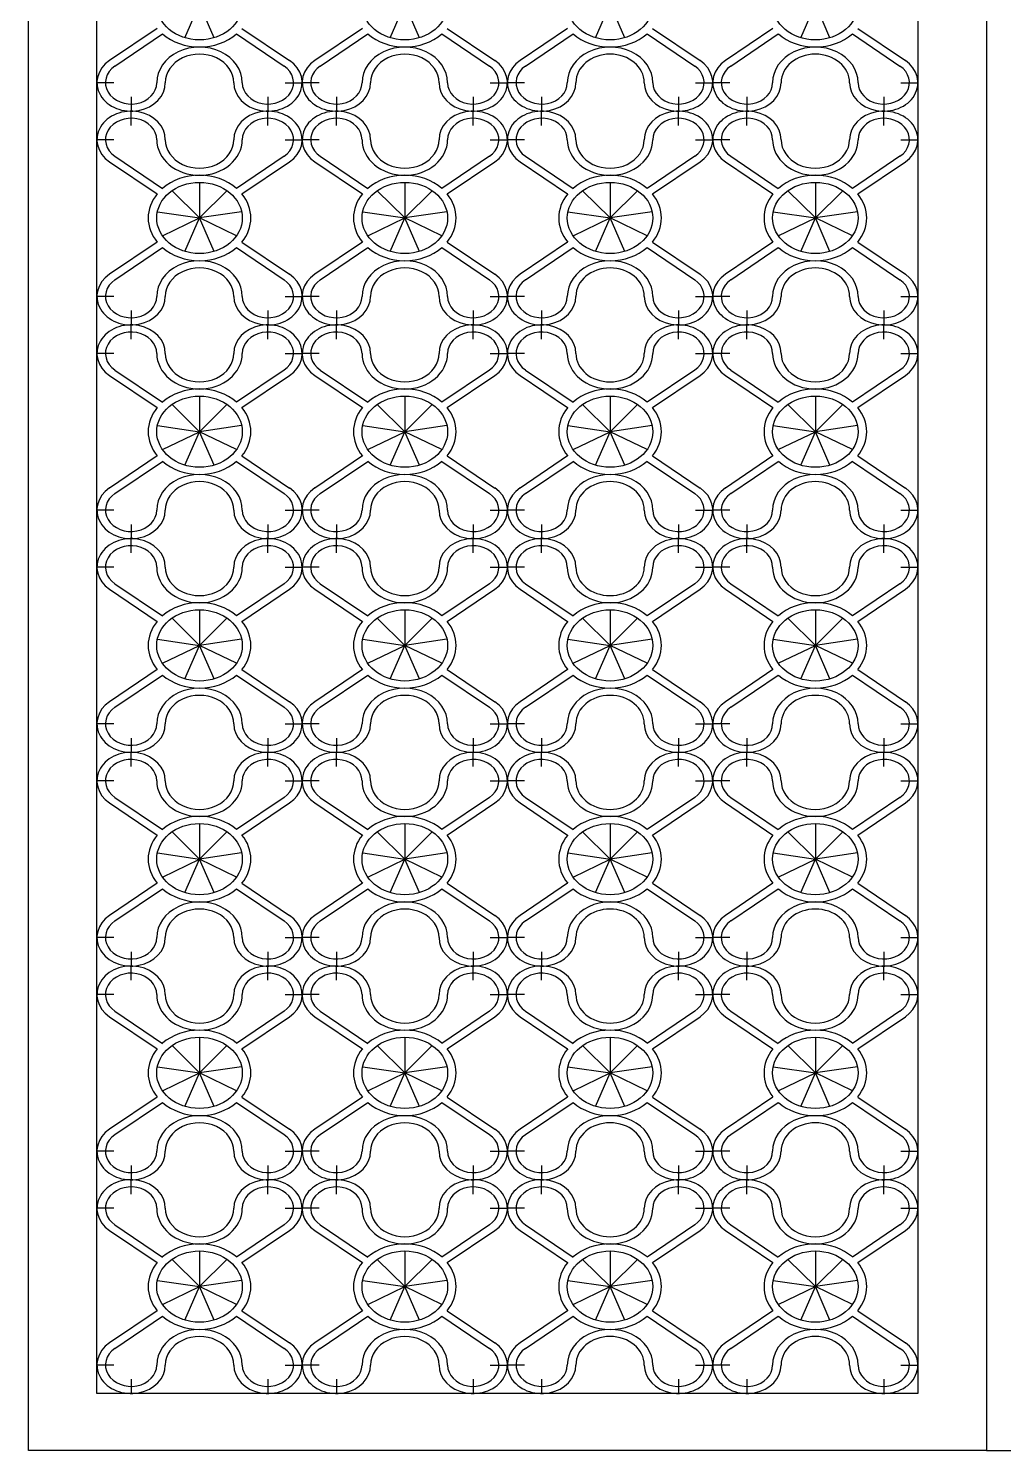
# Model space of a CAD drawing. Header units: millimetres. Extents: x 2621 to 26934, y 11979 to 27988.
# Drawn here: x 21185 to 22040, y 11979 to 13226 of the extents above; entities that cross this region are included whole.
import ezdxf

# ---------------------------------------------------------------- set-up
doc = ezdxf.new("R2010")
doc.units = ezdxf.units.MM

# ---------------------------------------------------------------- blocks, each defined once
blk = doc.blocks.new('A$C53AA72E0')
for p, q in [((0, 0), (0, 1976.1)), ((840, 1976.1), (840, 0)), ((60, 50), (60, 1926.1)), ((780, 1926.1), (780, 50)), ((137.2, 1239.4), (150, 1268.8)), ((162.8, 1239.4), (150, 1268.8)), ((317.2, 1239.4), (330, 1268.8)), ((342.8, 1239.4), (330, 1268.8)), ((497.2, 1239.4), (510, 1268.8)), ((522.8, 1239.4), (510, 1268.8)), ((677.2, 1239.4), (690, 1268.8)), ((702.8, 1239.4), (690, 1268.8)), ((112.8, 1247.6), (71.1, 1219.4)), ((75.8, 1214.6), (117.5, 1242.8)), ((182.5, 1242.8), (224.2, 1214.6)), ((187.2, 1247.6), (228.9, 1219.4)), ((292.8, 1247.6), (251.1, 1219.4)), ((255.8, 1214.6), (297.5, 1242.8)), ((362.5, 1242.8), (404.2, 1214.6)), ((367.2, 1247.6), (408.9, 1219.4)), ((472.8, 1247.6), (431.1, 1219.4)), ((435.8, 1214.6), (477.5, 1242.8)), ((542.5, 1242.8), (584.2, 1214.6)), ((547.2, 1247.6), (588.9, 1219.4)), ((652.8, 1247.6), (611.1, 1219.4)), ((615.8, 1214.6), (657.5, 1242.8)), ((722.5, 1242.8), (764.2, 1214.6)), ((727.2, 1247.6), (768.9, 1219.4)), ((75, 1200), (60, 1200)), ((225, 1200), (240, 1200)), ((255, 1200), (240, 1200)), ((405, 1200), (420, 1200)), ((435, 1200), (420, 1200)), ((585, 1200), (600, 1200)), ((615, 1200), (600, 1200)), ((765, 1200), (780, 1200)), ((90, 1187.5), (90, 1175)), ((210, 1187.5), (210, 1175)), ((270, 1187.5), (270, 1175)), ((390, 1187.5), (390, 1175)), ((450, 1187.5), (450, 1175)), ((570, 1187.5), (570, 1175)), ((630, 1187.5), (630, 1175)), ((750, 1187.5), (750, 1175)), ((90, 1162.5), (90, 1175)), ((210, 1162.5), (210, 1175)), ((270, 1162.5), (270, 1175)), ((390, 1162.5), (390, 1175)), ((450, 1162.5), (450, 1175)), ((570, 1162.5), (570, 1175)), ((630, 1162.5), (630, 1175)), ((750, 1162.5), (750, 1175)), ((75, 1150), (60, 1150)), ((225, 1150), (240, 1150)), ((255, 1150), (240, 1150)), ((405, 1150), (420, 1150)), ((435, 1150), (420, 1150)), ((585, 1150), (600, 1150)), ((615, 1150), (600, 1150)), ((765, 1150), (780, 1150)), ((75.8, 1135.4), (117.5, 1107.2)), ((224.2, 1135.4), (182.5, 1107.2)), ((255.8, 1135.4), (297.5, 1107.2)), ((404.2, 1135.4), (362.5, 1107.2)), ((435.8, 1135.4), (477.5, 1107.2)), ((584.2, 1135.4), (542.5, 1107.2)), ((615.8, 1135.4), (657.5, 1107.2)), ((764.2, 1135.4), (722.5, 1107.2)), ((71.1, 1130.6), (112.8, 1102.4)), ((187.2, 1102.4), (228.9, 1130.6)), ((251.1, 1130.6), (292.8, 1102.4)), ((367.2, 1102.4), (408.9, 1130.6)), ((431.1, 1130.6), (472.8, 1102.4)), ((547.2, 1102.4), (588.9, 1130.6)), ((611.1, 1130.6), (652.8, 1102.4)), ((727.2, 1102.4), (768.9, 1130.6)), ((150, 1112.5), (150, 1081.3)), ((330, 1112.5), (330, 1081.3)), ((510, 1112.5), (510, 1081.3)), ((690, 1112.5), (690, 1081.3)), ((125.9, 1105.2), (150, 1081.3)), ((174.1, 1105.2), (150, 1081.3)), ((305.9, 1105.2), (330, 1081.3)), ((354.1, 1105.2), (330, 1081.3)), ((485.9, 1105.2), (510, 1081.3)), ((534.1, 1105.2), (510, 1081.3)), ((665.9, 1105.2), (690, 1081.3)), ((714.1, 1105.2), (690, 1081.3)), ((113.1, 1086.7), (150, 1081.3)), ((186.9, 1086.7), (150, 1081.3)), ((293.1, 1086.7), (330, 1081.3)), ((366.9, 1086.7), (330, 1081.3)), ((473.1, 1086.7), (510, 1081.3)), ((546.9, 1086.7), (510, 1081.3)), ((653.1, 1086.7), (690, 1081.3)), ((726.9, 1086.7), (690, 1081.3)), ((117.5, 1065.6), (150, 1081.3)), ((137.2, 1051.9), (150, 1081.3)), ((182.5, 1065.6), (150, 1081.3)), ((162.8, 1051.9), (150, 1081.3)), ((297.5, 1065.6), (330, 1081.3)), ((317.2, 1051.9), (330, 1081.3)), ((342.8, 1051.9), (330, 1081.3)), ((362.5, 1065.6), (330, 1081.3)), ((477.5, 1065.6), (510, 1081.3)), ((497.2, 1051.9), (510, 1081.3)), ((522.8, 1051.9), (510, 1081.3)), ((542.5, 1065.6), (510, 1081.3)), ((657.5, 1065.6), (690, 1081.3)), ((677.2, 1051.9), (690, 1081.3)), ((722.5, 1065.6), (690, 1081.3)), ((702.8, 1051.9), (690, 1081.3)), ((112.8, 1060.1), (71.1, 1031.9)), ((75.8, 1027.1), (117.5, 1055.3)), ((182.5, 1055.3), (224.2, 1027.1)), ((187.2, 1060.1), (228.9, 1031.9)), ((292.8, 1060.1), (251.1, 1031.9)), ((255.8, 1027.1), (297.5, 1055.3)), ((362.5, 1055.3), (404.2, 1027.1)), ((367.2, 1060.1), (408.9, 1031.9)), ((472.8, 1060.1), (431.1, 1031.9)), ((435.8, 1027.1), (477.5, 1055.3)), ((542.5, 1055.3), (584.2, 1027.1)), ((547.2, 1060.1), (588.9, 1031.9)), ((652.8, 1060.1), (611.1, 1031.9)), ((615.8, 1027.1), (657.5, 1055.3)), ((722.5, 1055.3), (764.2, 1027.1)), ((727.2, 1060.1), (768.9, 1031.9)), ((75, 1012.5), (60, 1012.5)), ((225, 1012.5), (240, 1012.5)), ((255, 1012.5), (240, 1012.5)), ((405, 1012.5), (420, 1012.5)), ((435, 1012.5), (420, 1012.5)), ((585, 1012.5), (600, 1012.5)), ((615, 1012.5), (600, 1012.5)), ((765, 1012.5), (780, 1012.5)), ((90, 1000), (90, 987.5)), ((210, 1000), (210, 987.5)), ((270, 1000), (270, 987.5)), ((390, 1000), (390, 987.5)), ((450, 1000), (450, 987.5)), ((570, 1000), (570, 987.5)), ((630, 1000), (630, 987.5)), ((750, 1000), (750, 987.5)), ((90, 975), (90, 987.5)), ((210, 975), (210, 987.5)), ((270, 975), (270, 987.5)), ((390, 975), (390, 987.5)), ((450, 975), (450, 987.5)), ((570, 975), (570, 987.5)), ((630, 975), (630, 987.5)), ((750, 975), (750, 987.5)), ((75, 962.5), (60, 962.5)), ((225, 962.5), (240, 962.5)), ((255, 962.5), (240, 962.5)), ((405, 962.5), (420, 962.5)), ((435, 962.5), (420, 962.5)), ((585, 962.5), (600, 962.5)), ((615, 962.5), (600, 962.5)), ((765, 962.5), (780, 962.5)), ((71.1, 943.1), (112.8, 914.9)), ((75.8, 947.9), (117.5, 919.7)), ((224.2, 947.9), (182.5, 919.7)), ((187.2, 914.9), (228.9, 943.1)), ((251.1, 943.1), (292.8, 914.9)), ((255.8, 947.9), (297.5, 919.7)), ((404.2, 947.9), (362.5, 919.7)), ((367.2, 914.9), (408.9, 943.1)), ((431.1, 943.1), (472.8, 914.9)), ((435.8, 947.9), (477.5, 919.7)), ((584.2, 947.9), (542.5, 919.7)), ((547.2, 914.9), (588.9, 943.1)), ((611.1, 943.1), (652.8, 914.9)), ((615.8, 947.9), (657.5, 919.7)), ((764.2, 947.9), (722.5, 919.7)), ((727.2, 914.9), (768.9, 943.1)), ((150, 925), (150, 893.8)), ((330, 925), (330, 893.8)), ((510, 925), (510, 893.8)), ((690, 925), (690, 893.8)), ((125.9, 917.7), (150, 893.8)), ((174.1, 917.7), (150, 893.8)), ((305.9, 917.7), (330, 893.8)), ((354.1, 917.7), (330, 893.8)), ((485.9, 917.7), (510, 893.8)), ((534.1, 917.7), (510, 893.8)), ((665.9, 917.7), (690, 893.8)), ((714.1, 917.7), (690, 893.8)), ((113.1, 899.2), (150, 893.8)), ((186.9, 899.2), (150, 893.8)), ((293.1, 899.2), (330, 893.8)), ((366.9, 899.2), (330, 893.8)), ((473.1, 899.2), (510, 893.8)), ((546.9, 899.2), (510, 893.8)), ((653.1, 899.2), (690, 893.8)), ((726.9, 899.2), (690, 893.8)), ((117.5, 878.1), (150, 893.8)), ((137.2, 864.4), (150, 893.8)), ((162.8, 864.4), (150, 893.8)), ((182.5, 878.1), (150, 893.8)), ((297.5, 878.1), (330, 893.8)), ((317.2, 864.4), (330, 893.8)), ((362.5, 878.1), (330, 893.8)), ((342.8, 864.4), (330, 893.8)), ((477.5, 878.1), (510, 893.8)), ((497.2, 864.4), (510, 893.8)), ((542.5, 878.1), (510, 893.8)), ((522.8, 864.4), (510, 893.8)), ((657.5, 878.1), (690, 893.8)), ((677.2, 864.4), (690, 893.8)), ((722.5, 878.1), (690, 893.8)), ((702.8, 864.4), (690, 893.8)), ((112.8, 872.6), (71.1, 844.4)), ((75.8, 839.6), (117.5, 867.8)), ((182.5, 867.8), (224.2, 839.6)), ((187.2, 872.6), (228.9, 844.4)), ((292.8, 872.6), (251.1, 844.4)), ((255.8, 839.6), (297.5, 867.8)), ((362.5, 867.8), (404.2, 839.6)), ((367.2, 872.6), (408.9, 844.4)), ((472.8, 872.6), (431.1, 844.4)), ((435.8, 839.6), (477.5, 867.8)), ((542.5, 867.8), (584.2, 839.6)), ((547.2, 872.6), (588.9, 844.4)), ((652.8, 872.6), (611.1, 844.4)), ((615.8, 839.6), (657.5, 867.8)), ((722.5, 867.8), (764.2, 839.6)), ((727.2, 872.6), (768.9, 844.4)), ((75, 825), (60, 825)), ((225, 825), (240, 825)), ((255, 825), (240, 825)), ((405, 825), (420, 825)), ((435, 825), (420, 825)), ((585, 825), (600, 825)), ((615, 825), (600, 825)), ((765, 825), (780, 825)), ((90, 812.5), (90, 800)), ((210, 812.5), (210, 800)), ((270, 812.5), (270, 800)), ((390, 812.5), (390, 800)), ((450, 812.5), (450, 800)), ((570, 812.5), (570, 800)), ((630, 812.5), (630, 800)), ((750, 812.5), (750, 800)), ((90, 787.5), (90, 800)), ((210, 787.5), (210, 800)), ((270, 787.5), (270, 800)), ((390, 787.5), (390, 800)), ((450, 787.5), (450, 800)), ((570, 787.5), (570, 800)), ((630, 787.5), (630, 800)), ((750, 787.5), (750, 800)), ((75, 775), (60, 775)), ((225, 775), (240, 775)), ((255, 775), (240, 775)), ((405, 775), (420, 775)), ((435, 775), (420, 775)), ((585, 775), (600, 775)), ((615, 775), (600, 775)), ((765, 775), (780, 775)), ((71.1, 755.6), (112.8, 727.4)), ((75.8, 760.4), (117.5, 732.2)), ((224.2, 760.4), (182.5, 732.2)), ((187.2, 727.4), (228.9, 755.6)), ((251.1, 755.6), (292.8, 727.4)), ((255.8, 760.4), (297.5, 732.2)), ((404.2, 760.4), (362.5, 732.2)), ((367.2, 727.4), (408.9, 755.6)), ((431.1, 755.6), (472.8, 727.4)), ((435.8, 760.4), (477.5, 732.2)), ((584.2, 760.4), (542.5, 732.2)), ((547.2, 727.4), (588.9, 755.6)), ((611.1, 755.6), (652.8, 727.4)), ((615.8, 760.4), (657.5, 732.2)), ((764.2, 760.4), (722.5, 732.2)), ((727.2, 727.4), (768.9, 755.6)), ((150, 737.5), (150, 706.3)), ((330, 737.5), (330, 706.3)), ((510, 737.5), (510, 706.3)), ((690, 737.5), (690, 706.3)), ((125.9, 730.2), (150, 706.3)), ((174.1, 730.2), (150, 706.3)), ((305.9, 730.2), (330, 706.3)), ((354.1, 730.2), (330, 706.3)), ((485.9, 730.2), (510, 706.3)), ((534.1, 730.2), (510, 706.3)), ((665.9, 730.2), (690, 706.3)), ((714.1, 730.2), (690, 706.3)), ((113.1, 711.7), (150, 706.3)), ((186.9, 711.7), (150, 706.3)), ((293.1, 711.7), (330, 706.3)), ((366.9, 711.7), (330, 706.3)), ((473.1, 711.7), (510, 706.3)), ((546.9, 711.7), (510, 706.3)), ((653.1, 711.7), (690, 706.3)), ((726.9, 711.7), (690, 706.3)), ((117.5, 690.6), (150, 706.3)), ((137.2, 676.9), (150, 706.3)), ((162.8, 676.9), (150, 706.3)), ((182.5, 690.6), (150, 706.3)), ((297.5, 690.6), (330, 706.3)), ((317.2, 676.9), (330, 706.3)), ((362.5, 690.6), (330, 706.3)), ((342.8, 676.9), (330, 706.3)), ((477.5, 690.6), (510, 706.3)), ((497.2, 676.9), (510, 706.3)), ((542.5, 690.6), (510, 706.3)), ((522.8, 676.9), (510, 706.3)), ((657.5, 690.6), (690, 706.3)), ((677.2, 676.9), (690, 706.3)), ((722.5, 690.6), (690, 706.3)), ((702.8, 676.9), (690, 706.3)), ((112.8, 685.1), (71.1, 656.9)), ((75.8, 652.1), (117.5, 680.3)), ((182.5, 680.3), (224.2, 652.1)), ((187.2, 685.1), (228.9, 656.9)), ((292.8, 685.1), (251.1, 656.9)), ((255.8, 652.1), (297.5, 680.3)), ((362.5, 680.3), (404.2, 652.1)), ((367.2, 685.1), (408.9, 656.9)), ((472.8, 685.1), (431.1, 656.9)), ((435.8, 652.1), (477.5, 680.3)), ((542.5, 680.3), (584.2, 652.1)), ((547.2, 685.1), (588.9, 656.9)), ((652.8, 685.1), (611.1, 656.9)), ((615.8, 652.1), (657.5, 680.3)), ((722.5, 680.3), (764.2, 652.1)), ((727.2, 685.1), (768.9, 656.9)), ((75, 637.5), (60, 637.5)), ((225, 637.5), (240, 637.5)), ((255, 637.5), (240, 637.5)), ((405, 637.5), (420, 637.5)), ((435, 637.5), (420, 637.5)), ((585, 637.5), (600, 637.5)), ((615, 637.5), (600, 637.5)), ((765, 637.5), (780, 637.5)), ((90, 625), (90, 612.5)), ((210, 625), (210, 612.5)), ((270, 625), (270, 612.5)), ((390, 625), (390, 612.5)), ((450, 625), (450, 612.5)), ((570, 625), (570, 612.5)), ((630, 625), (630, 612.5)), ((750, 625), (750, 612.5)), ((90, 600), (90, 612.5)), ((210, 600), (210, 612.5)), ((270, 600), (270, 612.5)), ((390, 600), (390, 612.5)), ((450, 600), (450, 612.5)), ((570, 600), (570, 612.5)), ((630, 600), (630, 612.5)), ((750, 600), (750, 612.5)), ((75, 587.5), (60, 587.5)), ((225, 587.5), (240, 587.5)), ((255, 587.5), (240, 587.5)), ((405, 587.5), (420, 587.5)), ((435, 587.5), (420, 587.5)), ((585, 587.5), (600, 587.5)), ((615, 587.5), (600, 587.5)), ((765, 587.5), (780, 587.5)), ((71.1, 568.1), (112.8, 539.9)), ((75.8, 572.9), (117.5, 544.7)), ((224.2, 572.9), (182.5, 544.7)), ((187.2, 539.9), (228.9, 568.1)), ((251.1, 568.1), (292.8, 539.9)), ((255.8, 572.9), (297.5, 544.7)), ((404.2, 572.9), (362.5, 544.7)), ((367.2, 539.9), (408.9, 568.1)), ((431.1, 568.1), (472.8, 539.9)), ((435.8, 572.9), (477.5, 544.7)), ((584.2, 572.9), (542.5, 544.7)), ((547.2, 539.9), (588.9, 568.1)), ((611.1, 568.1), (652.8, 539.9)), ((615.8, 572.9), (657.5, 544.7)), ((764.2, 572.9), (722.5, 544.7)), ((727.2, 539.9), (768.9, 568.1)), ((150, 550), (150, 518.8)), ((330, 550), (330, 518.8)), ((510, 550), (510, 518.8)), ((690, 550), (690, 518.8)), ((125.9, 542.7), (150, 518.8)), ((174.1, 542.7), (150, 518.8)), ((305.9, 542.7), (330, 518.8)), ((354.1, 542.7), (330, 518.8)), ((485.9, 542.7), (510, 518.8)), ((534.1, 542.7), (510, 518.8)), ((665.9, 542.7), (690, 518.8)), ((714.1, 542.7), (690, 518.8)), ((113.1, 524.2), (150, 518.8)), ((186.9, 524.2), (150, 518.8)), ((293.1, 524.2), (330, 518.8)), ((366.9, 524.2), (330, 518.8)), ((473.1, 524.2), (510, 518.8)), ((546.9, 524.2), (510, 518.8)), ((653.1, 524.2), (690, 518.8)), ((726.9, 524.2), (690, 518.8)), ((117.5, 503.1), (150, 518.8)), ((137.2, 489.4), (150, 518.8)), ((162.8, 489.4), (150, 518.8)), ((182.5, 503.1), (150, 518.8)), ((297.5, 503.1), (330, 518.8)), ((317.2, 489.4), (330, 518.8)), ((362.5, 503.1), (330, 518.8)), ((342.8, 489.4), (330, 518.8)), ((477.5, 503.1), (510, 518.8)), ((497.2, 489.4), (510, 518.8)), ((542.5, 503.1), (510, 518.8)), ((522.8, 489.4), (510, 518.8)), ((657.5, 503.1), (690, 518.8)), ((677.2, 489.4), (690, 518.8)), ((722.5, 503.1), (690, 518.8)), ((702.8, 489.4), (690, 518.8)), ((112.8, 497.6), (71.1, 469.4)), ((75.8, 464.6), (117.5, 492.8)), ((182.5, 492.8), (224.2, 464.6)), ((187.2, 497.6), (228.9, 469.4)), ((292.8, 497.6), (251.1, 469.4)), ((255.8, 464.6), (297.5, 492.8)), ((362.5, 492.8), (404.2, 464.6)), ((367.2, 497.6), (408.9, 469.4)), ((472.8, 497.6), (431.1, 469.4)), ((435.8, 464.6), (477.5, 492.8)), ((542.5, 492.8), (584.2, 464.6)), ((547.2, 497.6), (588.9, 469.4)), ((652.8, 497.6), (611.1, 469.4)), ((615.8, 464.6), (657.5, 492.8)), ((722.5, 492.8), (764.2, 464.6)), ((727.2, 497.6), (768.9, 469.4)), ((75, 450), (60, 450)), ((225, 450), (240, 450)), ((255, 450), (240, 450)), ((405, 450), (420, 450)), ((435, 450), (420, 450)), ((585, 450), (600, 450)), ((615, 450), (600, 450)), ((765, 450), (780, 450)), ((90, 437.5), (90, 425)), ((210, 437.5), (210, 425)), ((270, 437.5), (270, 425)), ((390, 437.5), (390, 425)), ((450, 437.5), (450, 425)), ((570, 437.5), (570, 425)), ((630, 437.5), (630, 425)), ((750, 437.5), (750, 425)), ((90, 412.5), (90, 425)), ((210, 412.5), (210, 425)), ((270, 412.5), (270, 425)), ((390, 412.5), (390, 425)), ((450, 412.5), (450, 425)), ((570, 412.5), (570, 425)), ((630, 412.5), (630, 425)), ((750, 412.5), (750, 425)), ((75, 400), (60, 400)), ((225, 400), (240, 400)), ((255, 400), (240, 400)), ((405, 400), (420, 400)), ((435, 400), (420, 400)), ((585, 400), (600, 400)), ((615, 400), (600, 400)), ((765, 400), (780, 400)), ((71.1, 380.6), (112.8, 352.4)), ((75.8, 385.4), (117.5, 357.2)), ((224.2, 385.4), (182.5, 357.2)), ((187.2, 352.4), (228.9, 380.6)), ((251.1, 380.6), (292.8, 352.4)), ((255.8, 385.4), (297.5, 357.2)), ((404.2, 385.4), (362.5, 357.2)), ((367.2, 352.4), (408.9, 380.6)), ((431.1, 380.6), (472.8, 352.4)), ((435.8, 385.4), (477.5, 357.2)), ((584.2, 385.4), (542.5, 357.2)), ((547.2, 352.4), (588.9, 380.6)), ((611.1, 380.6), (652.8, 352.4)), ((615.8, 385.4), (657.5, 357.2)), ((764.2, 385.4), (722.5, 357.2)), ((727.2, 352.4), (768.9, 380.6)), ((150, 362.5), (150, 331.3)), ((330, 362.5), (330, 331.3)), ((510, 362.5), (510, 331.3)), ((690, 362.5), (690, 331.3)), ((125.9, 355.2), (150, 331.3)), ((174.1, 355.2), (150, 331.3)), ((305.9, 355.2), (330, 331.3)), ((354.1, 355.2), (330, 331.3)), ((485.9, 355.2), (510, 331.3)), ((534.1, 355.2), (510, 331.3)), ((665.9, 355.2), (690, 331.3)), ((714.1, 355.2), (690, 331.3)), ((113.1, 336.7), (150, 331.3)), ((117.5, 315.6), (150, 331.3)), ((137.2, 301.9), (150, 331.3)), ((186.9, 336.7), (150, 331.3)), ((162.8, 301.9), (150, 331.3)), ((182.5, 315.6), (150, 331.3)), ((293.1, 336.7), (330, 331.3)), ((297.5, 315.6), (330, 331.3)), ((317.2, 301.9), (330, 331.3)), ((366.9, 336.7), (330, 331.3)), ((362.5, 315.6), (330, 331.3)), ((342.8, 301.9), (330, 331.3)), ((473.1, 336.7), (510, 331.3)), ((477.5, 315.6), (510, 331.3)), ((497.2, 301.9), (510, 331.3)), ((546.9, 336.7), (510, 331.3)), ((542.5, 315.6), (510, 331.3)), ((522.8, 301.9), (510, 331.3)), ((653.1, 336.7), (690, 331.3)), ((657.5, 315.6), (690, 331.3)), ((677.2, 301.9), (690, 331.3)), ((726.9, 336.7), (690, 331.3)), ((722.5, 315.6), (690, 331.3)), ((702.8, 301.9), (690, 331.3)), ((112.8, 310.1), (71.1, 281.9)), ((75.8, 277.1), (117.5, 305.3)), ((182.5, 305.3), (224.2, 277.1)), ((187.2, 310.1), (228.9, 281.9)), ((292.8, 310.1), (251.1, 281.9)), ((255.8, 277.1), (297.5, 305.3)), ((362.5, 305.3), (404.2, 277.1)), ((367.2, 310.1), (408.9, 281.9)), ((472.8, 310.1), (431.1, 281.9)), ((435.8, 277.1), (477.5, 305.3)), ((542.5, 305.3), (584.2, 277.1)), ((547.2, 310.1), (588.9, 281.9)), ((652.8, 310.1), (611.1, 281.9)), ((615.8, 277.1), (657.5, 305.3)), ((722.5, 305.3), (764.2, 277.1)), ((727.2, 310.1), (768.9, 281.9)), ((75, 262.5), (60, 262.5)), ((225, 262.5), (240, 262.5)), ((255, 262.5), (240, 262.5)), ((405, 262.5), (420, 262.5)), ((435, 262.5), (420, 262.5)), ((585, 262.5), (600, 262.5)), ((615, 262.5), (600, 262.5)), ((765, 262.5), (780, 262.5)), ((90, 250), (90, 237.5)), ((210, 250), (210, 237.5)), ((270, 250), (270, 237.5)), ((390, 250), (390, 237.5)), ((450, 250), (450, 237.5)), ((570, 250), (570, 237.5)), ((630, 250), (630, 237.5)), ((750, 250), (750, 237.5)), ((90, 225), (90, 237.5)), ((210, 225), (210, 237.5)), ((270, 225), (270, 237.5)), ((390, 225), (390, 237.5)), ((450, 225), (450, 237.5)), ((570, 225), (570, 237.5)), ((630, 225), (630, 237.5)), ((750, 225), (750, 237.5)), ((75, 212.5), (60, 212.5)), ((225, 212.5), (240, 212.5)), ((255, 212.5), (240, 212.5)), ((405, 212.5), (420, 212.5)), ((435, 212.5), (420, 212.5)), ((585, 212.5), (600, 212.5)), ((615, 212.5), (600, 212.5)), ((765, 212.5), (780, 212.5)), ((71.1, 193.1), (112.8, 164.9)), ((75.8, 197.9), (117.5, 169.7)), ((224.2, 197.9), (182.5, 169.7)), ((187.2, 164.9), (228.9, 193.1)), ((251.1, 193.1), (292.8, 164.9)), ((255.8, 197.9), (297.5, 169.7)), ((404.2, 197.9), (362.5, 169.7)), ((367.2, 164.9), (408.9, 193.1)), ((431.1, 193.1), (472.8, 164.9)), ((435.8, 197.9), (477.5, 169.7)), ((584.2, 197.9), (542.5, 169.7)), ((547.2, 164.9), (588.9, 193.1)), ((611.1, 193.1), (652.8, 164.9)), ((615.8, 197.9), (657.5, 169.7)), ((764.2, 197.9), (722.5, 169.7)), ((727.2, 164.9), (768.9, 193.1)), ((150, 175), (150, 143.8)), ((330, 175), (330, 143.8)), ((510, 175), (510, 143.8)), ((690, 175), (690, 143.8)), ((125.9, 167.7), (150, 143.8)), ((174.1, 167.7), (150, 143.8)), ((305.9, 167.7), (330, 143.8)), ((354.1, 167.7), (330, 143.8)), ((485.9, 167.7), (510, 143.8)), ((534.1, 167.7), (510, 143.8)), ((665.9, 167.7), (690, 143.8)), ((714.1, 167.7), (690, 143.8)), ((113.1, 149.2), (150, 143.8)), ((117.5, 128.1), (150, 143.8)), ((137.2, 114.4), (150, 143.8)), ((186.9, 149.2), (150, 143.8)), ((162.8, 114.4), (150, 143.8)), ((182.5, 128.1), (150, 143.8)), ((293.1, 149.2), (330, 143.8)), ((297.5, 128.1), (330, 143.8)), ((317.2, 114.4), (330, 143.8)), ((366.9, 149.2), (330, 143.8)), ((362.5, 128.1), (330, 143.8)), ((342.8, 114.4), (330, 143.8)), ((473.1, 149.2), (510, 143.8)), ((477.5, 128.1), (510, 143.8)), ((497.2, 114.4), (510, 143.8)), ((546.9, 149.2), (510, 143.8)), ((542.5, 128.1), (510, 143.8)), ((522.8, 114.4), (510, 143.8)), ((653.1, 149.2), (690, 143.8)), ((657.5, 128.1), (690, 143.8)), ((677.2, 114.4), (690, 143.8)), ((726.9, 149.2), (690, 143.8)), ((702.8, 114.4), (690, 143.8)), ((722.5, 128.1), (690, 143.8)), ((112.8, 122.6), (71.1, 94.4)), ((75.8, 89.6), (117.5, 117.8)), ((182.5, 117.8), (224.2, 89.6)), ((187.2, 122.6), (228.9, 94.4)), ((292.8, 122.6), (251.1, 94.4)), ((255.8, 89.6), (297.5, 117.8)), ((362.5, 117.8), (404.2, 89.6)), ((367.2, 122.6), (408.9, 94.4)), ((472.8, 122.6), (431.1, 94.4)), ((435.8, 89.6), (477.5, 117.8)), ((542.5, 117.8), (584.2, 89.6)), ((547.2, 122.6), (588.9, 94.4)), ((652.8, 122.6), (611.1, 94.4)), ((615.8, 89.6), (657.5, 117.8)), ((722.5, 117.8), (764.2, 89.6)), ((727.2, 122.6), (768.9, 94.4)), ((75, 75), (60, 75)), ((225, 75), (240, 75)), ((255, 75), (240, 75)), ((405, 75), (420, 75)), ((435, 75), (420, 75)), ((585, 75), (600, 75)), ((615, 75), (600, 75)), ((765, 75), (780, 75)), ((90, 62.5), (90, 50)), ((210, 62.5), (210, 50)), ((270, 62.5), (270, 50)), ((390, 62.5), (390, 50)), ((450, 62.5), (450, 50)), ((570, 62.5), (570, 50)), ((630, 62.5), (630, 50)), ((750, 62.5), (750, 50)), ((780, 50), (60, 50)), ((840, 0), (0, 0)), ((840, 0), (1740, 0))]:
    blk.add_line(p, q)
for centre in [(150, 1268.8), (330, 1268.8), (510, 1268.8), (690, 1268.8), (150, 1081.3), (330, 1081.3), (510, 1081.3), (690, 1081.3), (150, 893.8), (330, 893.8), (510, 893.8), (690, 893.8), (150, 706.3), (330, 706.3), (510, 706.3), (690, 706.3), (150, 518.8), (330, 518.8), (510, 518.8), (690, 518.8), (150, 331.3), (330, 331.3), (510, 331.3), (690, 331.3), (150, 143.8), (330, 143.8), (510, 143.8), (690, 143.8)]:
    blk.add_ellipse(centre, major_axis=(37.5, 0), ratio=0.833333)
for centre, major_axis, start_param, end_param in [((150, 1268.8), (45, 0), 3.90677, 5.518008), ((330, 1268.8), (-45, 0), 0.765177, 2.376416), ((510, 1268.8), (45, 0), 3.90677, 5.518008), ((690, 1268.8), (45, 0), 3.90677, 5.518008), ((150, 1200), (37.5, 0), 0, 3.141593), ((150, 1200), (30, 0), 0, 3.141593), ((330, 1200), (37.5, 0), 0, 3.141593), ((330, 1200), (30, 0), 0, 3.141593), ((510, 1200), (37.5, 0), 0, 3.141593), ((510, 1200), (-30, 0), 3.141593, 6.283185), ((690, 1200), (37.5, 0), 0, 3.141593), ((690, 1200), (-30, 0), 3.141593, 6.283185), ((90, 1200), (30, 0), 2.252543, 6.283185), ((90, 1200), (22.5, 0), 2.252543, 6.283185), ((210, 1200), (30, 0), 3.141593, 7.172235), ((210, 1200), (-22.5, 0), 0, 4.030642), ((270, 1200), (30, 0), 2.252543, 6.283185), ((270, 1200), (22.5, 0), 2.252543, 6.283185), ((390, 1200), (-30, 0), 0, 4.030642), ((390, 1200), (-22.5, 0), 0, 4.030642), ((450, 1200), (30, 0), 2.252543, 6.283185), ((450, 1200), (22.5, 0), 2.252543, 6.283185), ((570, 1200), (-30, 0), 0, 4.030642), ((570, 1200), (-22.5, 0), 0, 4.030642), ((630, 1200), (30, 0), 2.252543, 6.283185), ((630, 1200), (22.5, 0), 2.252543, 6.283185), ((750, 1200), (-30, 0), 0, 4.030642), ((750, 1200), (-22.5, 0), 0, 4.030642), ((90, 1150), (30, 0), 0, 4.030642), ((210, 1150), (-30, 0), 2.252543, 6.283185), ((270, 1150), (30, 0), 0, 4.030642), ((390, 1150), (-30, 0), 2.252543, 6.283185), ((450, 1150), (30, 0), 0, 4.030642), ((570, 1150), (-30, 0), 2.252543, 6.283185), ((630, 1150), (30, 0), 0, 4.030642), ((750, 1150), (-30, 0), 2.252543, 6.283185), ((90, 1150), (22.5, 0), 0, 4.030642), ((210, 1150), (-22.5, 0), 2.252543, 6.283185), ((270, 1150), (22.5, 0), 0, 4.030642), ((390, 1150), (-22.5, 0), 2.252543, 6.283185), ((450, 1150), (22.5, 0), 0, 4.030642), ((570, 1150), (-22.5, 0), 2.252543, 6.283185), ((630, 1150), (22.5, 0), 0, 4.030642), ((750, 1150), (-22.5, 0), 2.252543, 6.283185), ((150, 1150), (37.5, 0), 3.141593, 6.283185), ((150, 1150), (-30, 0), 0, 3.141593), ((330, 1150), (37.5, 0), 3.141593, 6.283185), ((330, 1150), (-30, 0), 0, 3.141593), ((510, 1150), (37.5, 0), 3.141593, 6.283185), ((510, 1150), (-30, 0), 0, 3.141593), ((690, 1150), (37.5, 0), 3.141593, 6.283185), ((690, 1150), (-30, 0), 0, 3.141593), ((150, 1081.3), (-45, 0), 3.90677, 5.518008), ((330, 1081.3), (-45, 0), 3.90677, 5.518008), ((510, 1081.3), (-45, 0), 3.90677, 5.518008), ((690, 1081.3), (-45, 0), 3.90677, 5.518008), ((150, 1081.3), (45, 0), 2.543276, 3.73991), ((150, 1081.3), (-45, 0), 2.543276, 3.73991), ((330, 1081.3), (45, 0), 2.543276, 3.73991), ((330, 1081.3), (-45, 0), 2.543276, 3.73991), ((510, 1081.3), (45, 0), 2.543276, 3.73991), ((510, 1081.3), (-45, 0), 2.543276, 3.73991), ((690, 1081.3), (45, 0), 2.543276, 3.73991), ((690, 1081.3), (45, 0), -0.598317, 0.598317), ((150, 1081.3), (45, 0), 3.90677, 5.518008), ((330, 1081.3), (-45, 0), 0.765177, 2.376416), ((510, 1081.3), (45, 0), 3.90677, 5.518008), ((690, 1081.3), (45, 0), 3.90677, 5.518008), ((150, 1012.5), (37.5, 0), 0, 3.141593), ((150, 1012.5), (30, 0), 0, 3.141593), ((330, 1012.5), (37.5, 0), 0, 3.141593), ((330, 1012.5), (30, 0), 0, 3.141593), ((510, 1012.5), (37.5, 0), 0, 3.141593), ((510, 1012.5), (-30, 0), 3.141593, 6.283185), ((690, 1012.5), (37.5, 0), 0, 3.141593), ((690, 1012.5), (-30, 0), 3.141593, 6.283185), ((90, 1012.5), (30, 0), 2.252543, 6.283185), ((90, 1012.5), (22.5, 0), 2.252543, 6.283185), ((210, 1012.5), (30, 0), 3.141593, 7.172235), ((210, 1012.5), (-22.5, 0), 0, 4.030642), ((270, 1012.5), (30, 0), 2.252543, 6.283185), ((270, 1012.5), (22.5, 0), 2.252543, 6.283185), ((390, 1012.5), (-30, 0), 0, 4.030642), ((390, 1012.5), (-22.5, 0), 0, 4.030642), ((450, 1012.5), (30, 0), 2.252543, 6.283185), ((450, 1012.5), (22.5, 0), 2.252543, 6.283185), ((570, 1012.5), (-30, 0), 0, 4.030642), ((570, 1012.5), (-22.5, 0), 0, 4.030642), ((630, 1012.5), (30, 0), 2.252543, 6.283185), ((630, 1012.5), (22.5, 0), 2.252543, 6.283185), ((750, 1012.5), (-30, 0), 0, 4.030642), ((750, 1012.5), (-22.5, 0), 0, 4.030642), ((90, 962.5), (30, 0), 0, 4.030642), ((210, 962.5), (30, 0), -0.889049, 3.141593), ((270, 962.5), (-30, 0), 3.141593, 7.172235), ((390, 962.5), (30, 0), -0.889049, 3.141593), ((450, 962.5), (30, 0), 0, 4.030642), ((570, 962.5), (30, 0), -0.889049, 3.141593), ((630, 962.5), (30, 0), 0, 4.030642), ((750, 962.5), (30, 0), -0.889049, 3.141593), ((90, 962.5), (22.5, 0), 0, 4.030642), ((210, 962.5), (22.5, 0), -0.889049, 3.141593), ((270, 962.5), (22.5, 0), 0, 4.030642), ((390, 962.5), (22.5, 0), -0.889049, 3.141593), ((450, 962.5), (22.5, 0), 0, 4.030642), ((570, 962.5), (22.5, 0), -0.889049, 3.141593), ((630, 962.5), (22.5, 0), 0, 4.030642), ((750, 962.5), (22.5, 0), -0.889049, 3.141593), ((150, 962.5), (37.5, 0), 3.141593, 6.283185), ((150, 962.5), (-30, 0), 0, 3.141593), ((330, 962.5), (37.5, 0), 3.141593, 6.283185), ((330, 962.5), (-30, 0), 0, 3.141593), ((510, 962.5), (37.5, 0), 3.141593, 6.283185), ((510, 962.5), (30, 0), 3.141593, 6.283185), ((690, 962.5), (37.5, 0), 3.141593, 6.283185), ((690, 962.5), (-30, 0), 0, 3.141593), ((150, 893.8), (45, 0), 0.765177, 2.376416), ((330, 893.8), (45, 0), 0.765177, 2.376416), ((510, 893.8), (-45, 0), 3.90677, 5.518008), ((690, 893.8), (45, 0), 0.765177, 2.376416), ((150, 893.8), (45, 0), 2.543276, 3.73991), ((150, 893.8), (-45, 0), 2.543276, 3.73991), ((330, 893.8), (45, 0), 2.543276, 3.73991), ((330, 893.8), (-45, 0), 2.543276, 3.73991), ((510, 893.8), (45, 0), 2.543276, 3.73991), ((510, 893.8), (-45, 0), 2.543276, 3.73991), ((690, 893.8), (45, 0), 2.543276, 3.73991), ((690, 893.8), (45, 0), -0.598317, 0.598317), ((150, 893.8), (-45, 0), 0.765177, 2.376416), ((330, 893.8), (-45, 0), 0.765177, 2.376416), ((510, 893.8), (-45, 0), 0.765177, 2.376416), ((690, 893.8), (-45, 0), 0.765177, 2.376416), ((150, 825), (37.5, 0), 0, 3.141593), ((150, 825), (30, 0), 0, 3.141593), ((330, 825), (37.5, 0), 0, 3.141593), ((330, 825), (30, 0), 0, 3.141593), ((510, 825), (37.5, 0), 0, 3.141593), ((510, 825), (-30, 0), 3.141593, 6.283185), ((690, 825), (37.5, 0), 0, 3.141593), ((690, 825), (-30, 0), 3.141593, 6.283185), ((90, 825), (30, 0), 2.252543, 6.283185), ((90, 825), (-22.5, 0), -0.889049, 3.141593), ((210, 825), (30, 0), 3.141593, 7.172235), ((210, 825), (-22.5, 0), 0, 4.030642), ((270, 825), (30, 0), 2.252543, 6.283185), ((270, 825), (-22.5, 0), -0.889049, 3.141593), ((390, 825), (-30, 0), 0, 4.030642), ((390, 825), (-22.5, 0), 0, 4.030642), ((450, 825), (30, 0), 2.252543, 6.283185), ((450, 825), (-22.5, 0), -0.889049, 3.141593), ((570, 825), (-30, 0), 0, 4.030642), ((570, 825), (-22.5, 0), 0, 4.030642), ((630, 825), (30, 0), 2.252543, 6.283185), ((630, 825), (-22.5, 0), -0.889049, 3.141593), ((750, 825), (-30, 0), 0, 4.030642), ((750, 825), (-22.5, 0), 0, 4.030642), ((90, 775), (30, 0), 0, 4.030642), ((210, 775), (30, 0), -0.889049, 3.141593), ((270, 775), (-30, 0), 3.141593, 7.172235), ((390, 775), (30, 0), -0.889049, 3.141593), ((450, 775), (30, 0), 0, 4.030642), ((570, 775), (30, 0), -0.889049, 3.141593), ((630, 775), (30, 0), 0, 4.030642), ((750, 775), (30, 0), -0.889049, 3.141593), ((90, 775), (22.5, 0), 0, 4.030642), ((210, 775), (22.5, 0), -0.889049, 3.141593), ((270, 775), (22.5, 0), 0, 4.030642), ((390, 775), (22.5, 0), -0.889049, 3.141593), ((450, 775), (22.5, 0), 0, 4.030642), ((570, 775), (22.5, 0), -0.889049, 3.141593), ((630, 775), (22.5, 0), 0, 4.030642), ((750, 775), (22.5, 0), -0.889049, 3.141593), ((150, 775), (37.5, 0), 3.141593, 6.283185), ((150, 775), (-30, 0), 0, 3.141593), ((330, 775), (37.5, 0), 3.141593, 6.283185), ((330, 775), (-30, 0), 0, 3.141593), ((510, 775), (37.5, 0), 3.141593, 6.283185), ((510, 775), (30, 0), 3.141593, 6.283185), ((690, 775), (37.5, 0), 3.141593, 6.283185), ((690, 775), (-30, 0), 0, 3.141593), ((150, 706.3), (45, 0), 0.765177, 2.376416), ((330, 706.3), (45, 0), 0.765177, 2.376416), ((510, 706.3), (-45, 0), 3.90677, 5.518008), ((690, 706.3), (45, 0), 0.765177, 2.376416), ((150, 706.3), (45, 0), 2.543276, 3.73991), ((150, 706.3), (-45, 0), 2.543276, 3.73991), ((330, 706.3), (45, 0), 2.543276, 3.73991), ((330, 706.3), (-45, 0), 2.543276, 3.73991), ((510, 706.3), (45, 0), 2.543276, 3.73991), ((510, 706.3), (-45, 0), 2.543276, 3.73991), ((690, 706.3), (45, 0), 2.543276, 3.73991), ((690, 706.3), (45, 0), -0.598317, 0.598317), ((150, 706.3), (-45, 0), 0.765177, 2.376416), ((330, 706.3), (-45, 0), 0.765177, 2.376416), ((510, 706.3), (-45, 0), 0.765177, 2.376416), ((690, 706.3), (-45, 0), 0.765177, 2.376416), ((150, 637.5), (37.5, 0), 0, 3.141593), ((150, 637.5), (30, 0), 0, 3.141593), ((330, 637.5), (37.5, 0), 0, 3.141593), ((330, 637.5), (30, 0), 0, 3.141593), ((510, 637.5), (37.5, 0), 0, 3.141593), ((510, 637.5), (-30, 0), 3.141593, 6.283185), ((690, 637.5), (37.5, 0), 0, 3.141593), ((690, 637.5), (-30, 0), 3.141593, 6.283185), ((90, 637.5), (30, 0), 2.252543, 6.283185), ((90, 637.5), (-22.5, 0), -0.889049, 3.141593), ((210, 637.5), (30, 0), 3.141593, 7.172235), ((210, 637.5), (-22.5, 0), 0, 4.030642), ((270, 637.5), (30, 0), 2.252543, 6.283185), ((270, 637.5), (-22.5, 0), -0.889049, 3.141593), ((390, 637.5), (-30, 0), 0, 4.030642), ((390, 637.5), (-22.5, 0), 0, 4.030642), ((450, 637.5), (30, 0), 2.252543, 6.283185), ((450, 637.5), (-22.5, 0), -0.889049, 3.141593), ((570, 637.5), (-30, 0), 0, 4.030642), ((570, 637.5), (-22.5, 0), 0, 4.030642), ((630, 637.5), (30, 0), 2.252543, 6.283185), ((630, 637.5), (-22.5, 0), -0.889049, 3.141593), ((750, 637.5), (-30, 0), 0, 4.030642), ((750, 637.5), (-22.5, 0), 0, 4.030642), ((90, 587.5), (30, 0), 0, 4.030642), ((210, 587.5), (30, 0), -0.889049, 3.141593), ((270, 587.5), (-30, 0), 3.141593, 7.172235), ((390, 587.5), (30, 0), -0.889049, 3.141593), ((450, 587.5), (30, 0), 0, 4.030642), ((570, 587.5), (30, 0), -0.889049, 3.141593), ((630, 587.5), (30, 0), 0, 4.030642), ((750, 587.5), (30, 0), -0.889049, 3.141593), ((90, 587.5), (22.5, 0), 0, 4.030642), ((210, 587.5), (22.5, 0), -0.889049, 3.141593), ((270, 587.5), (22.5, 0), 0, 4.030642), ((390, 587.5), (22.5, 0), -0.889049, 3.141593), ((450, 587.5), (22.5, 0), 0, 4.030642), ((570, 587.5), (22.5, 0), -0.889049, 3.141593), ((630, 587.5), (22.5, 0), 0, 4.030642), ((750, 587.5), (22.5, 0), -0.889049, 3.141593), ((150, 587.5), (37.5, 0), 3.141593, 6.283185), ((150, 587.5), (-30, 0), 0, 3.141593), ((330, 587.5), (37.5, 0), 3.141593, 6.283185), ((330, 587.5), (-30, 0), 0, 3.141593), ((510, 587.5), (37.5, 0), 3.141593, 6.283185), ((510, 587.5), (30, 0), 3.141593, 6.283185), ((690, 587.5), (37.5, 0), 3.141593, 6.283185), ((690, 587.5), (-30, 0), 0, 3.141593), ((150, 518.8), (45, 0), 0.765177, 2.376416), ((330, 518.8), (45, 0), 0.765177, 2.376416), ((510, 518.8), (-45, 0), 3.90677, 5.518008), ((690, 518.8), (45, 0), 0.765177, 2.376416), ((150, 518.8), (45, 0), 2.543276, 3.73991), ((150, 518.8), (-45, 0), 2.543276, 3.73991), ((330, 518.8), (45, 0), 2.543276, 3.73991), ((330, 518.8), (-45, 0), 2.543276, 3.73991), ((510, 518.8), (45, 0), 2.543276, 3.73991), ((510, 518.8), (-45, 0), 2.543276, 3.73991), ((690, 518.8), (45, 0), 2.543276, 3.73991), ((690, 518.8), (45, 0), -0.598317, 0.598317), ((150, 518.8), (-45, 0), 0.765177, 2.376416), ((330, 518.8), (-45, 0), 0.765177, 2.376416), ((510, 518.8), (-45, 0), 0.765177, 2.376416), ((690, 518.8), (-45, 0), 0.765177, 2.376416), ((150, 450), (37.5, 0), 0, 3.141593), ((150, 450), (30, 0), 0, 3.141593), ((330, 450), (37.5, 0), 0, 3.141593), ((330, 450), (30, 0), 0, 3.141593), ((510, 450), (37.5, 0), 0, 3.141593), ((510, 450), (-30, 0), 3.141593, 6.283185), ((690, 450), (37.5, 0), 0, 3.141593), ((690, 450), (-30, 0), 3.141593, 6.283185), ((90, 450), (30, 0), 2.252543, 6.283185), ((90, 450), (-22.5, 0), -0.889049, 3.141593), ((210, 450), (30, 0), 3.141593, 7.172235), ((210, 450), (-22.5, 0), 0, 4.030642), ((270, 450), (30, 0), 2.252543, 6.283185), ((270, 450), (-22.5, 0), -0.889049, 3.141593), ((390, 450), (-30, 0), 0, 4.030642), ((390, 450), (-22.5, 0), 0, 4.030642), ((450, 450), (30, 0), 2.252543, 6.283185), ((450, 450), (-22.5, 0), -0.889049, 3.141593), ((570, 450), (-30, 0), 0, 4.030642), ((570, 450), (-22.5, 0), 0, 4.030642), ((630, 450), (30, 0), 2.252543, 6.283185), ((630, 450), (-22.5, 0), -0.889049, 3.141593), ((750, 450), (-30, 0), 0, 4.030642), ((750, 450), (-22.5, 0), 0, 4.030642), ((90, 400), (30, 0), 0, 4.030642), ((210, 400), (30, 0), -0.889049, 3.141593), ((270, 400), (-30, 0), 3.141593, 7.172235), ((390, 400), (30, 0), -0.889049, 3.141593), ((450, 400), (30, 0), 0, 4.030642), ((570, 400), (30, 0), -0.889049, 3.141593), ((630, 400), (30, 0), 0, 4.030642), ((750, 400), (30, 0), -0.889049, 3.141593), ((90, 400), (22.5, 0), 0, 4.030642), ((210, 400), (22.5, 0), -0.889049, 3.141593), ((270, 400), (22.5, 0), 0, 4.030642), ((390, 400), (22.5, 0), -0.889049, 3.141593), ((450, 400), (22.5, 0), 0, 4.030642), ((570, 400), (22.5, 0), -0.889049, 3.141593), ((630, 400), (22.5, 0), 0, 4.030642), ((750, 400), (22.5, 0), -0.889049, 3.141593), ((150, 400), (37.5, 0), 3.141593, 6.283185), ((150, 400), (-30, 0), 0, 3.141593), ((330, 400), (37.5, 0), 3.141593, 6.283185), ((330, 400), (-30, 0), 0, 3.141593), ((510, 400), (37.5, 0), 3.141593, 6.283185), ((510, 400), (30, 0), 3.141593, 6.283185), ((690, 400), (37.5, 0), 3.141593, 6.283185), ((690, 400), (-30, 0), 0, 3.141593), ((150, 331.3), (45, 0), 0.765177, 2.376416), ((330, 331.3), (45, 0), 0.765177, 2.376416), ((510, 331.3), (-45, 0), 3.90677, 5.518008), ((690, 331.3), (45, 0), 0.765177, 2.376416), ((150, 331.3), (45, 0), 2.543276, 3.73991), ((150, 331.3), (-45, 0), 2.543276, 3.73991), ((330, 331.3), (45, 0), 2.543276, 3.73991), ((330, 331.3), (-45, 0), 2.543276, 3.73991), ((510, 331.3), (45, 0), 2.543276, 3.73991), ((510, 331.3), (-45, 0), 2.543276, 3.73991), ((690, 331.3), (45, 0), 2.543276, 3.73991), ((690, 331.3), (45, 0), -0.598317, 0.598317), ((150, 331.3), (-45, 0), 0.765177, 2.376416), ((330, 331.3), (-45, 0), 0.765177, 2.376416), ((510, 331.3), (-45, 0), 0.765177, 2.376416), ((690, 331.3), (-45, 0), 0.765177, 2.376416), ((150, 262.5), (37.5, 0), 0, 3.141593), ((150, 262.5), (30, 0), 0, 3.141593), ((330, 262.5), (37.5, 0), 0, 3.141593), ((330, 262.5), (30, 0), 0, 3.141593), ((510, 262.5), (37.5, 0), 0, 3.141593), ((510, 262.5), (-30, 0), 3.141593, 6.283185), ((690, 262.5), (37.5, 0), 0, 3.141593), ((690, 262.5), (-30, 0), 3.141593, 6.283185), ((90, 262.5), (30, 0), 2.252543, 6.283185), ((90, 262.5), (22.5, 0), 2.252543, 6.283185), ((210, 262.5), (30, 0), 3.141593, 7.172235), ((210, 262.5), (-22.5, 0), 0, 4.030642), ((270, 262.5), (30, 0), 2.252543, 6.283185), ((270, 262.5), (22.5, 0), 2.252543, 6.283185), ((390, 262.5), (-30, 0), 0, 4.030642), ((390, 262.5), (-22.5, 0), 0, 4.030642), ((450, 262.5), (30, 0), 2.252543, 6.283185), ((450, 262.5), (22.5, 0), 2.252543, 6.283185), ((570, 262.5), (-30, 0), 0, 4.030642), ((570, 262.5), (-22.5, 0), 0, 4.030642), ((630, 262.5), (30, 0), 2.252543, 6.283185), ((630, 262.5), (22.5, 0), 2.252543, 6.283185), ((750, 262.5), (-30, 0), 0, 4.030642), ((750, 262.5), (-22.5, 0), 0, 4.030642), ((90, 212.5), (30, 0), 0, 4.030642), ((210, 212.5), (30, 0), -0.889049, 3.141593), ((270, 212.5), (-30, 0), 3.141593, 7.172235), ((390, 212.5), (30, 0), -0.889049, 3.141593), ((450, 212.5), (30, 0), 0, 4.030642), ((570, 212.5), (30, 0), -0.889049, 3.141593), ((630, 212.5), (30, 0), 0, 4.030642), ((750, 212.5), (30, 0), -0.889049, 3.141593), ((90, 212.5), (22.5, 0), 0, 4.030642), ((210, 212.5), (22.5, 0), -0.889049, 3.141593), ((270, 212.5), (22.5, 0), 0, 4.030642), ((390, 212.5), (22.5, 0), -0.889049, 3.141593), ((450, 212.5), (22.5, 0), 0, 4.030642), ((570, 212.5), (22.5, 0), -0.889049, 3.141593), ((630, 212.5), (22.5, 0), 0, 4.030642), ((750, 212.5), (22.5, 0), -0.889049, 3.141593), ((150, 212.5), (37.5, 0), 3.141593, 6.283185), ((150, 212.5), (-30, 0), 0, 3.141593), ((330, 212.5), (37.5, 0), 3.141593, 6.283185), ((330, 212.5), (-30, 0), 0, 3.141593), ((510, 212.5), (37.5, 0), 3.141593, 6.283185), ((510, 212.5), (30, 0), 3.141593, 6.283185), ((690, 212.5), (37.5, 0), 3.141593, 6.283185), ((690, 212.5), (-30, 0), 0, 3.141593), ((150, 143.8), (45, 0), 0.765177, 2.376416), ((330, 143.8), (45, 0), 0.765177, 2.376416), ((510, 143.8), (-45, 0), 3.90677, 5.518008), ((690, 143.8), (45, 0), 0.765177, 2.376416), ((150, 143.8), (45, 0), 2.543276, 3.73991), ((150, 143.8), (-45, 0), 2.543276, 3.73991), ((330, 143.8), (45, 0), 2.543276, 3.73991), ((330, 143.8), (-45, 0), 2.543276, 3.73991), ((510, 143.8), (45, 0), 2.543276, 3.73991), ((510, 143.8), (-45, 0), 2.543276, 3.73991), ((690, 143.8), (45, 0), 2.543276, 3.73991), ((690, 143.8), (45, 0), -0.598317, 0.598317), ((150, 143.8), (-45, 0), 0.765177, 2.376416), ((330, 143.8), (-45, 0), 0.765177, 2.376416), ((510, 143.8), (-45, 0), 0.765177, 2.376416), ((690, 143.8), (-45, 0), 0.765177, 2.376416), ((150, 75), (37.5, 0), 0, 3.141593), ((150, 75), (30, 0), 0, 3.141593), ((330, 75), (37.5, 0), 0, 3.141593), ((330, 75), (30, 0), 0, 3.141593), ((510, 75), (37.5, 0), 0, 3.141593), ((510, 75), (-30, 0), 3.141593, 6.283185), ((690, 75), (37.5, 0), 0, 3.141593), ((690, 75), (-30, 0), 3.141593, 6.283185), ((90, 75), (30, 0), 2.252543, 6.283185), ((90, 75), (-22.5, 0), -0.889049, 3.141593), ((210, 75), (30, 0), 3.141593, 7.172235), ((210, 75), (-22.5, 0), 0, 4.030642), ((270, 75), (30, 0), 2.252543, 6.283185), ((270, 75), (-22.5, 0), -0.889049, 3.141593), ((390, 75), (-30, 0), 0, 4.030642), ((390, 75), (-22.5, 0), 0, 4.030642), ((450, 75), (30, 0), 2.252543, 6.283185), ((450, 75), (-22.5, 0), -0.889049, 3.141593), ((570, 75), (-30, 0), 0, 4.030642), ((570, 75), (-22.5, 0), 0, 4.030642), ((630, 75), (30, 0), 2.252543, 6.283185), ((630, 75), (-22.5, 0), -0.889049, 3.141593), ((750, 75), (-30, 0), 0, 4.030642), ((750, 75), (-22.5, 0), 0, 4.030642)]:
    blk.add_ellipse(centre, major_axis=major_axis, ratio=0.833333, start_param=start_param, end_param=end_param)

msp = doc.modelspace()

# ---------------------------------------------------------------- block references
msp.add_blockref('A$C53AA72E0', (21185.1, 11978.7))

doc.saveas('drawing.dxf')
